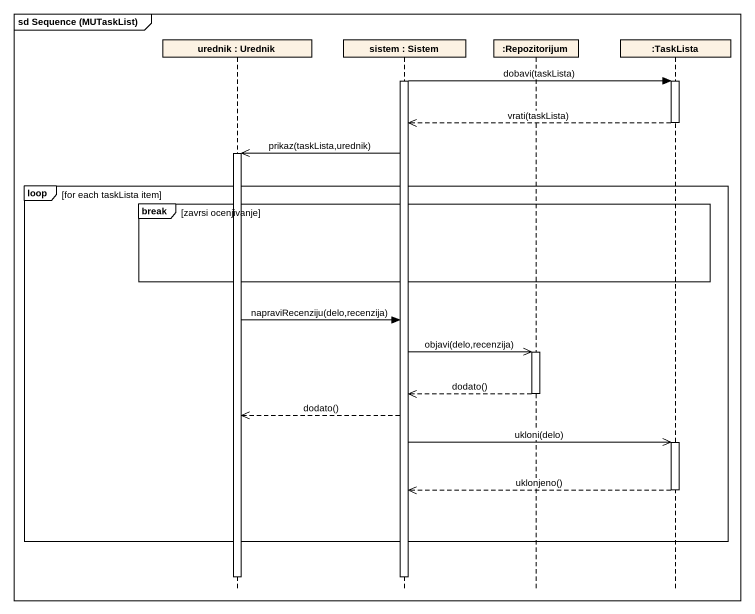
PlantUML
@startuml
mainframe sd Sequence (MUTaskList)
hide footbox
participant "urednik : Urednik" as urednik
participant "sistem : Sistem" as sistem
participant ":Repozitorijum" as Repozitorijum
participant ":TaskLista" as TaskLista

activate sistem
sistem -> TaskLista : dobavi(taskLista)
activate TaskLista
TaskLista -->> sistem : vrati(taskLista)
deactivate TaskLista
sistem ->> urednik : prikaz(taskLista,urednik)
activate urednik
loop for each taskLista item
  break zavrsi ocenjivanje
  end
  urednik -> sistem : napraviRecenziju(delo,recenzija)
  sistem ->> Repozitorijum : objavi(delo,recenzija)
  activate Repozitorijum
  Repozitorijum -->> sistem : dodato()
  deactivate Repozitorijum
  sistem -->> urednik : dodato()
  sistem ->> TaskLista : ukloni(delo)
  activate TaskLista
  TaskLista -->> sistem : uklonjeno()
  deactivate TaskLista
end
deactivate urednik
deactivate sistem
@enduml
